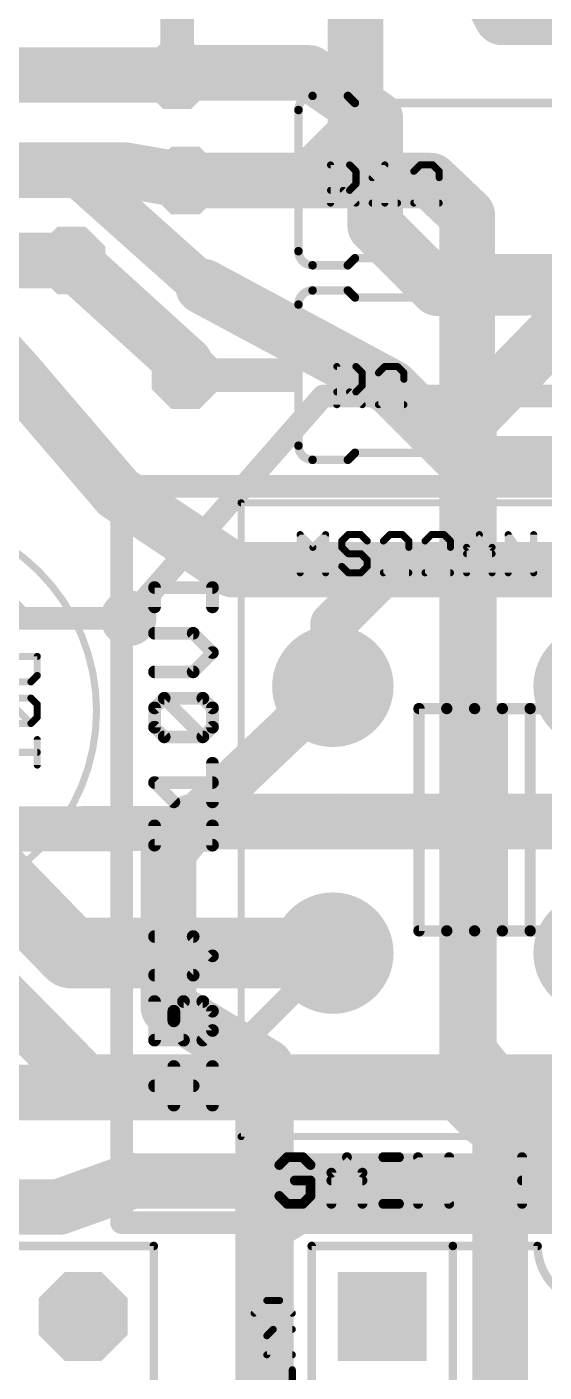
# Model space of a CAD drawing. Header units: inches. Extents: x -5 to 142, y -3 to 122.
# Drawn here: x 58.8 to 68.1, y 42.81 to 67.02 of the extents above; entities that cross this region are included whole.
import ezdxf

# ---------------------------------------------------------------- set-up
doc = ezdxf.new("R2010")
doc.units = ezdxf.units.IN
doc.header["$MEASUREMENT"] = 0
for name, color, linetype in [('1', 22, 'Continuous'), ('15', 22, 'Continuous'), ('16', 175, 'Continuous'), ('17', 82, 'Continuous'), ('18', 82, 'Continuous'), ('2', 175, 'Continuous'), ('21', 253, 'Continuous'), ('25', 253, 'Continuous'), ('27', 253, 'Continuous'), ('51', 253, 'Continuous')]:
    doc.layers.add(name, color=color, linetype=linetype)

# ---------------------------------------------------------------- blocks, each defined once
blk = doc.blocks.new('OCTAGONP')
at = {"const_width": 0.5}
blk.add_lwpolyline([(-0.25, -0.1036), (-0.25, 0.1036), (-0.1036, 0.25), (0.1036, 0.25), (0.25, 0.1036), (0.25, -0.1036), (0.1036, -0.25), (-0.1036, -0.25), (-0.25, -0.1036), (-0.25, 0.1036)], dxfattribs=at)
blk = doc.blocks.new('ROUNDP')
at = {"const_width": 0.5}
blk.add_lwpolyline([(0, -0.25, 1), (0, 0.25, 1), (0, -0.25)], format="xyb", dxfattribs=at)
blk = doc.blocks.new('SQUAREP')
blk.add_solid([(-0.5, -0.5), (0.5, -0.5), (-0.5, 0.5), (0.5, 0.5)])
blk = doc.blocks.new('RECT')
blk.add_solid([(-0.5, -0.5), (0.5, -0.5), (-0.5, 0.5), (0.5, 0.5)])
blk = doc.blocks.new('ROUNDV')
at = {"const_width": 0.5}
blk.add_lwpolyline([(0, -0.25, 1), (0, 0.25, 1), (0, -0.25)], format="xyb", dxfattribs=at)

msp = doc.modelspace()

# ---------------------------------------------------------------- linework, layer by layer
at = {"layer": '1'}
for points, const_width in [([(64.71, 70.5), (64.71, 65.085)], 1), ([(58, 66.15), (61.5, 66.15)], 1), ([(64.71, 65.085), (63.875, 64.25)], 1), ([(60.5625, 64.4375), (56.1875, 64.4375)], 1), ([(61.65, 64.25), (60.5625, 64.4375)], 1), ([(66.75, 59.9375), (71.125, 64.4375)], 1), ([(63.875, 64.25), (61.65, 64.25)], 1), ([(57.25, 62.8125), (59.6, 62.8125)], 1), ([(61.65, 60.95), (59.6, 62.8125)], 1), ([(61.65, 60.75), (61.65, 60.95)], 1), ([(66.75, 48.5625), (66.75, 59.9375)], 1), ([(64.301, 55.1503), (61.6195, 52.5938)], 0.8128), ([(61.6195, 52.5938), (52.6562, 52.5625)], 0.8128), ([(62.75, 48.7987), (64.301, 50.3497)], 0.4064), ([(62.75, 36.4375), (62.75, 48.7987)], 0.4064), ([(67.3125, 47.875), (66.75, 48.5625)], 1), ([(67.3125, 41.875), (67.3125, 47.875)], 1)]:
    msp.add_lwpolyline(points, dxfattribs=dict(at, const_width=const_width))
for points, const_width in [([(61.5, 65.9, 1), (61.5, 66.4)], 0.5), ([(64.8868, 64.9082, 1), (64.5332, 65.2618)], 0.5), ([(64.46, 65.085, 1), (64.96, 65.085)], 0.5), ([(60.605, 64.6839, 1), (60.52, 64.1911)], 0.5), ([(60.5625, 64.1875, 1), (60.5625, 64.6875)], 0.5), ([(61.65, 64.5, 1), (61.65, 64)], 0.5), ([(61.6075, 64.0036, 1), (61.6925, 64.4964)], 0.5), ([(63.6982, 64.4268, 1), (64.0518, 64.0732)], 0.5), ([(63.875, 64, 1), (63.875, 64.5)], 0.5), ([(59.7681, 62.9975, 1), (59.4319, 62.6275)], 0.5), ([(59.6, 62.5625, 1), (59.6, 63.0625)], 0.5), ([(61.9, 60.95, 1), (61.4, 60.95)], 0.5), ([(61.4819, 60.765, 1), (61.8181, 61.135)], 0.5), ([(61.4, 60.75, 1), (61.9, 60.75)], 0.5), ([(67, 59.9375, 1), (66.5, 59.9375)], 0.5), ([(66.5708, 60.1118, 1), (66.9292, 59.7632)], 0.5), ([(64.4412, 55.0032, 1), (64.1608, 55.2974)], 0.4064), ([(61.4792, 52.7408, 1), (61.7597, 52.4467)], 0.4064), ([(61.6202, 52.3906, 1), (61.6187, 52.7969)], 0.4064), ([(64.3728, 50.2779, 1), (64.2292, 50.4215)], 0.2032), ([(62.8516, 48.7987, 1), (62.6484, 48.7987)], 0.2032), ([(62.6782, 48.8705, 1), (62.8218, 48.7269)], 0.2032), ([(66.9435, 48.7208, 1), (66.5565, 48.4042)], 0.5), ([(66.5, 48.5625, 1), (67, 48.5625)], 0.5), ([(67.5625, 47.875, 1), (67.0625, 47.875)], 0.5), ([(67.119, 47.7167, 1), (67.506, 48.0333)], 0.5)]:
    msp.add_lwpolyline(points, format="xyb", dxfattribs=dict(at, const_width=const_width))
at = {"layer": '15'}
for points, const_width in [([(61.5375, 66.1875), (61.5, 66.15)], 1), ([(63.875, 66.1875), (61.5375, 66.1875)], 1), ([(65.0625, 65.375), (63.875, 66.1875)], 1), ([(65.0625, 63.4375), (65.0625, 65.375)], 1), ([(57.5, 64.4375), (59.625, 64.4375)], 1), ([(59.625, 64.4375), (61.9688, 62.3438)], 0.8128), ([(66.1875, 62.3125), (65.0625, 63.4375)], 1), ([(56.625, 62.9375), (58.5625, 60.8125)], 1), ([(61.9688, 62.3438), (65.3438, 60.5312)], 1), ([(76.0625, 62.375), (66.1875, 62.3125)], 1), ([(58.5625, 60.8125), (60.4375, 58.625)], 1), ([(65.3438, 60.5312), (66.7188, 59.1562)], 1), ([(66.7188, 59.1562), (87.4375, 59.1562)], 1), ([(60.4375, 58.625), (62.5, 57.25)], 1), ([(62.5, 57.25), (85.75, 57.25)], 1), ([(58.6875, 56.375), (57.8125, 57.25)], 0.4064), ([(60.625, 56.375), (58.6875, 56.375)], 0.4064), ([(64.4375, 52.7188), (73.75, 52.7188)], 1), ([(57.8438, 50.0625), (59.8438, 48.0312)], 1), ([(59.8438, 48.0312), (72.2812, 48.0312)], 1), ([(60.6875, 46.25), (75.0938, 46.25)], 1)]:
    msp.add_lwpolyline(points, dxfattribs=dict(at, const_width=const_width))
for points, const_width in [([(61.3232, 66.3268, 1), (61.6768, 65.9732)], 0.5), ([(61.5375, 66.4375, 1), (61.5375, 65.9375)], 0.5), ([(61.7143, 66.0107, 1), (61.3607, 66.3643)], 0.5), ([(64.0162, 66.3938, 1), (63.7338, 65.9812)], 0.5), ([(63.875, 65.9375, 1), (63.875, 66.4375)], 0.5), ([(65.3125, 65.375, 1), (64.8125, 65.375)], 0.5), ([(64.9213, 65.1687, 1), (65.2037, 65.5813)], 0.5), ([(59.625, 64.1875, 1), (59.625, 64.6875)], 0.5), ([(59.7604, 64.589, 1), (59.4896, 64.286)], 0.4064), ([(65.2393, 63.6143, 1), (64.8857, 63.2607)], 0.5), ([(64.8125, 63.4375, 1), (65.3125, 63.4375)], 0.5), ([(62.087, 62.564, 1), (61.8505, 62.1235)], 0.5), ([(61.8334, 62.1922, 1), (62.1041, 62.4953)], 0.4064), ([(66.1859, 62.5625, 1), (66.1891, 62.0625)], 0.5), ([(66.0107, 62.1357, 1), (66.3643, 62.4893)], 0.5), ([(58.7523, 60.9752, 1), (58.3727, 60.6498)], 0.5), ([(58.3778, 60.6441, 1), (58.7472, 60.9809)], 0.5), ([(65.5205, 60.708, 1), (65.167, 60.3545)], 0.5), ([(65.2255, 60.311, 1), (65.462, 60.7515)], 0.5), ([(66.7188, 59.4062, 1), (66.7188, 58.9062)], 0.5), ([(66.542, 58.9795, 1), (66.8955, 59.333)], 0.5), ([(60.5762, 58.833, 1), (60.2988, 58.417)], 0.5), ([(60.2477, 58.4623, 1), (60.6273, 58.7877)], 0.5), ([(62.5, 57.5, 1), (62.5, 57)], 0.5), ([(62.3613, 57.042, 1), (62.6387, 57.458)], 0.5), ([(58.6157, 56.3032, 1), (58.7593, 56.4468)], 0.2032), ([(60.625, 56.2734, 1), (60.625, 56.4766)], 0.2032), ([(64.4375, 52.9688, 1), (64.4375, 52.4688)], 0.5), ([(59.8438, 48.2812, 1), (59.8438, 47.7812)], 0.5), ([(59.6656, 47.8558, 1), (60.0219, 48.2067)], 0.5), ([(60.6875, 46.5, 1), (60.6875, 46)], 0.5)]:
    msp.add_lwpolyline(points, format="xyb", dxfattribs=dict(at, const_width=const_width))
at = {"layer": '16'}
for points, const_width in [([(64.125, 60.375), (60.625, 56.375)], 0.4064), ([(68.9375, 60.375), (64.125, 60.375)], 0.4064), ([(65.3125, 57.2812), (64.301, 56.2698)], 0.8128), ([(75.0312, 57.2812), (65.3125, 57.2812)], 0.8128), ([(64.301, 56.2698), (64.301, 55.1503)], 0.8128), ([(57.6875, 52.3125), (59.5938, 50.3497)], 1.27), ([(59.5938, 50.3497), (64.301, 50.3497)], 1.27), ([(56.875, 47.8438), (70.9062, 47.8438)], 1), ([(63.8438, 45.9062), (63.0625, 45.4375)], 1), ([(92.5312, 45.9062), (63.8438, 45.9062)], 1), ([(63.0625, 45.4375), (63.0625, 39.375)], 1)]:
    msp.add_lwpolyline(points, dxfattribs=dict(at, const_width=const_width))
for points, const_width in [([(64.125, 60.4766, 1), (64.125, 60.2734)], 0.2032), ([(64.2015, 60.3081, 1), (64.0485, 60.4419)], 0.2032), ([(65.3125, 57.4844, 1), (65.3125, 57.0781)], 0.4064), ([(65.4562, 57.1376, 1), (65.1688, 57.4249)], 0.4064), ([(64.5042, 56.2698, 1), (64.0978, 56.2698)], 0.4064), ([(60.5485, 56.4419, 1), (60.7015, 56.3081)], 0.2032), ([(64.1573, 56.4134, 1), (64.4447, 56.1261)], 0.4064), ([(64.0978, 55.1503, 1), (64.5042, 55.1503)], 0.4064), ([(59.5938, 50.6672, 1), (59.5938, 50.0322)], 0.635), ([(59.366, 50.1285, 1), (59.8215, 50.5709)], 0.635), ([(64.301, 50.0322, 1), (64.301, 50.6672)], 0.635), ([(63.8438, 46.1562, 1), (63.8438, 45.6562)], 0.5), ([(63.9724, 45.6919, 1), (63.7151, 46.1206)], 0.5), ([(63.3125, 45.4375, 1), (62.8125, 45.4375)], 0.5), ([(62.9339, 45.6519, 1), (63.1911, 45.2231)], 0.5)]:
    msp.add_lwpolyline(points, format="xyb", dxfattribs=dict(at, const_width=const_width))
at = {"layer": '2', "const_width": 1}
for points in [[(67.3438, 67.1875), (66.8438, 68.125)], [(69.125, 67.1875), (67.3438, 67.1875)], [(66.0625, 64.25), (61.65, 64.25)], [(66.7188, 63.625), (66.0625, 64.25)], [(66.7188, 47.6875), (66.7188, 63.625)], [(61.3438, 52.1875), (61.7812, 52.7188)], [(61.7812, 52.7188), (64.4375, 52.7188)], [(61.3438, 49.375), (61.3438, 52.1875)], [(63.0938, 48.3125), (61.3438, 49.375)], [(63.0938, 39.5625), (63.0938, 48.3125)], [(67.0625, 47.3438), (66.7188, 47.6875)], [(67.9062, 47.3438), (67.0625, 47.3438)], [(69, 46.0625), (67.9062, 47.3438)], [(59.375, 45.7812), (60.6875, 46.25)], [(54.9688, 45.7812), (59.375, 45.7812)]]:
    msp.add_lwpolyline(points, dxfattribs=at)
at = {"layer": '2', "const_width": 0.5}
for points in [[(67.3438, 67.4375, 1), (67.3438, 66.9375)], [(67.1232, 67.0699, 1), (67.5643, 67.3051)], [(61.65, 64.5, 1), (61.65, 64)], [(66.2349, 64.431, 1), (65.8901, 64.069)], [(66.0625, 64, 1), (66.0625, 64.5)], [(66.9688, 63.625, 1), (66.4688, 63.625)], [(66.5463, 63.444, 1), (66.8912, 63.806)], [(61.7812, 52.9688, 1), (61.7812, 52.4688)], [(61.9742, 52.5598, 1), (61.5883, 52.8777)], [(64.4375, 52.4688, 1), (64.4375, 52.9688)], [(61.5938, 52.1875, 1), (61.0938, 52.1875)], [(61.1508, 52.3464, 1), (61.5367, 52.0286)], [(61.4735, 49.5887, 1), (61.214, 49.1613)], [(61.0938, 49.375, 1), (61.5938, 49.375)], [(63.3438, 48.3125, 1), (62.8438, 48.3125)], [(62.964, 48.0988, 1), (63.2235, 48.5262)], [(66.8955, 47.8643, 1), (66.542, 47.5107)], [(66.4688, 47.6875, 1), (66.9688, 47.6875)], [(67.0625, 47.5938, 1), (67.0625, 47.0938)], [(66.8857, 47.167, 1), (67.2393, 47.5205)], [(68.0964, 47.5061, 1), (67.7161, 47.1814)], [(67.9062, 47.0938, 1), (67.9062, 47.5938)], [(60.7716, 46.0146, 1), (60.6034, 46.4854)], [(59.2909, 46.0167, 1), (59.4591, 45.5458)], [(59.375, 45.5312, 1), (59.375, 46.0312)]]:
    msp.add_lwpolyline(points, format="xyb", dxfattribs=at)
at = {"layer": '21'}
for points, const_width in [([(63.936, 65.774, 0.4142), (63.682, 65.52)], 0.1524), ([(63.936, 65.8121, 1), (63.936, 65.7359)], 0.0762), ([(63.936, 65.7359, 1), (63.936, 65.8121)], 0.0762), ([(64.5979, 65.8009, 1), (64.5441, 65.7471)], 0.0762), ([(64.571, 65.7359, 1), (64.571, 65.8121)], 0.0762), ([(63.7201, 65.52, 1), (63.6439, 65.52)], 0.0762), ([(64.698, 65.6851, 1), (64.698, 65.6089)], 0.0762), ([(64.6711, 65.6201, 1), (64.7249, 65.6739)], 0.0762), ([(63.6439, 65.52, 1), (63.7201, 65.52)], 0.0762), ([(63.682, 62.98, 0.4142), (63.936, 62.726)], 0.1524), ([(63.7201, 62.98, 1), (63.6439, 62.98)], 0.0762), ([(63.6439, 62.98, 1), (63.7201, 62.98)], 0.0762), ([(63.936, 62.7641, 1), (63.936, 62.6879)], 0.0762), ([(63.936, 62.6879, 1), (63.936, 62.7641)], 0.0762), ([(64.5441, 62.7529, 1), (64.5979, 62.6991)], 0.0762), ([(64.571, 62.6879, 1), (64.571, 62.7641)], 0.0762), ([(64.698, 62.8911, 1), (64.698, 62.8149)], 0.0762), ([(64.7249, 62.8261, 1), (64.6711, 62.8799)], 0.0762), ([(63.936, 62.274, 0.4142), (63.682, 62.02)], 0.1524), ([(63.936, 62.3121, 1), (63.936, 62.2359)], 0.0762), ([(63.936, 62.2359, 1), (63.936, 62.3121)], 0.0762), ([(64.5979, 62.3009, 1), (64.5441, 62.2471)], 0.0762), ([(64.571, 62.2359, 1), (64.571, 62.3121)], 0.0762), ([(64.698, 62.1851, 1), (64.698, 62.1089)], 0.0762), ([(64.6711, 62.1201, 1), (64.7249, 62.1739)], 0.0762), ([(63.7201, 62.02, 1), (63.6439, 62.02)], 0.0762), ([(63.6439, 62.02, 1), (63.7201, 62.02)], 0.0762), ([(63.682, 59.48, 0.4142), (63.936, 59.226)], 0.1524), ([(63.7201, 59.48, 1), (63.6439, 59.48)], 0.0762), ([(63.6439, 59.48, 1), (63.7201, 59.48)], 0.0762), ([(63.936, 59.2641, 1), (63.936, 59.1879)], 0.0762), ([(63.936, 59.1879, 1), (63.936, 59.2641)], 0.0762), ([(64.571, 59.1879, 1), (64.571, 59.2641)], 0.0762), ([(64.698, 59.3911, 1), (64.698, 59.3149)], 0.0762), ([(64.7249, 59.3261, 1), (64.6711, 59.3799)], 0.0762), ([(64.5441, 59.2529, 1), (64.5979, 59.1991)], 0.0762), ([(62.65, 58.484, 1), (62.65, 58.4206)], 0.0635), ([(62.6818, 58.4523, 1), (62.6183, 58.4523)], 0.0635), ([(56.5, 51.16, 1), (56.5, 58.26, 1), (56.5, 51.16)], 0.127), ([(66.85, 54.8008, 1), (66.85, 54.6992)], 0.1016), ([(66.9008, 54.75, 1), (66.7992, 54.75)], 0.1016), ([(67.35, 54.8008, 1), (67.35, 54.6992)], 0.1016), ([(67.4008, 54.75, 1), (67.2992, 54.75)], 0.1016), ([(67.35, 54.6992, 1), (67.35, 54.8008)], 0.1016), ([(67.9008, 54.75, 1), (67.7992, 54.75)], 0.1016), ([(67.85, 54.6992, 1), (67.85, 54.8008)], 0.1016), ([(66.85, 50.8008, 1), (66.85, 50.6992)], 0.1016), ([(67.35, 50.8008, 1), (67.35, 50.6992)], 0.1016), ([(67.35, 50.6992, 1), (67.35, 50.8008)], 0.1016), ([(67.85, 50.6992, 1), (67.85, 50.8008)], 0.1016), ([(66.7992, 50.75, 1), (66.9008, 50.75)], 0.1016), ([(67.2992, 50.75, 1), (67.4008, 50.75)], 0.1016), ([(67.7992, 50.75, 1), (67.9008, 50.75)], 0.1016), ([(62.65, 47.0795, 1), (62.65, 47.016)], 0.0635), ([(62.6183, 47.0477, 1), (62.6818, 47.0477)], 0.0635), ([(61.1181, 45.08, 1), (61.0419, 45.08)], 0.0762), ([(61.08, 45.0419, 1), (61.08, 45.1181)], 0.0762), ([(63.9581, 45.08, 1), (63.8819, 45.08)], 0.0762), ([(63.92, 45.1181, 1), (63.92, 45.0419)], 0.0762), ([(66.4981, 45.08, 1), (66.4219, 45.08)], 0.0762), ([(66.46, 45.1181, 1), (66.46, 45.0419)], 0.0762), ([(66.46, 45.0419, 1), (66.46, 45.1181)], 0.0762), ([(67.984, 45.08, 1), (70.016, 45.08)], 0.1524), ([(68.0221, 45.08, 1), (67.9459, 45.08)], 0.0762), ([(67.984, 45.0419, 1), (67.984, 45.1181)], 0.0762)]:
    msp.add_lwpolyline(points, format="xyb", dxfattribs=dict(at, const_width=const_width))
for points, const_width in [([(63.936, 65.774), (64.571, 65.774)], 0.1524), ([(64.698, 65.647), (64.571, 65.774)], 0.1524), ([(63.682, 62.98), (63.682, 65.52)], 0.1524), ([(71.302, 65.647), (64.698, 65.647)], 0.1524), ([(63.936, 62.726), (64.571, 62.726)], 0.1524), ([(64.698, 62.853), (64.571, 62.726)], 0.1524), ([(71.302, 62.853), (64.698, 62.853)], 0.1524), ([(63.936, 62.274), (64.571, 62.274)], 0.1524), ([(64.698, 62.147), (64.571, 62.274)], 0.1524), ([(64.698, 62.147), (71.302, 62.147)], 0.1524), ([(63.682, 62.02), (63.682, 59.48)], 0.1524), ([(63.936, 59.226), (64.571, 59.226)], 0.1524), ([(64.698, 59.353), (64.571, 59.226)], 0.1524), ([(64.698, 59.353), (71.302, 59.353)], 0.1524), ([(75.35, 58.4523), (62.65, 58.4523)], 0.127), ([(62.65, 58.4523), (62.65, 47.0477)], 0.127), ([(66.85, 54.75), (67.35, 54.75)], 0.2032), ([(66.85, 50.75), (66.85, 54.75)], 0.2032), ([(67.35, 54.75), (67.85, 54.75)], 0.2032), ([(67.35, 50.75), (67.35, 54.75)], 0.2032), ([(67.85, 50.75), (67.85, 54.75)], 0.2032), ([(67.35, 50.75), (66.85, 50.75)], 0.2032), ([(67.85, 50.75), (67.35, 50.75)], 0.2032), ([(75.35, 47.0477), (62.65, 47.0477)], 0.127), ([(61.08, 45.08), (58.54, 45.08)], 0.1524), ([(61.08, 34.92), (61.08, 45.08)], 0.1524), ([(63.92, 45.08), (63.92, 34.92)], 0.1524), ([(63.92, 45.08), (66.46, 45.08)], 0.1524), ([(66.46, 45.08), (66.46, 34.92)], 0.1524), ([(66.46, 45.08), (67.984, 45.08)], 0.1524)]:
    msp.add_lwpolyline(points, dxfattribs=dict(at, const_width=const_width))
at = {"layer": '25', "const_width": 0.0635}
for points in [[(64.291, 64.5321, 1), (64.2275, 64.5321)], [(64.2593, 64.5638, 1), (64.2593, 64.5003)], [(64.6249, 64.5545, 1), (64.58, 64.5096)], [(64.6024, 64.5003, 1), (64.6024, 64.5638)], [(64.7486, 64.4177, 1), (64.6851, 64.4177)], [(64.6944, 64.3952, 1), (64.7393, 64.4401)], [(65.2682, 64.5321, 1), (65.2047, 64.5321)], [(65.2589, 64.5096, 1), (65.214, 64.5545)], [(65.7336, 64.4401, 1), (65.7785, 64.3952)], [(65.8705, 64.5638, 1), (65.8705, 64.5003)], [(65.8929, 64.5096, 1), (65.848, 64.5545)], [(66.1217, 64.5545, 1), (66.0768, 64.5096)], [(66.0993, 64.5003, 1), (66.0993, 64.5638)], [(66.2454, 64.4177, 1), (66.1819, 64.4177)], [(66.1912, 64.3952, 1), (66.2361, 64.4401)], [(64.6851, 64.1889, 1), (64.7486, 64.1889)], [(64.7393, 64.1664, 1), (64.6944, 64.2113)], [(64.9852, 64.3257, 1), (65.0301, 64.2808)], [(66.1819, 64.3033, 1), (66.2454, 64.3033)], [(66.2361, 64.2808, 1), (66.1912, 64.3257)], [(64.2593, 64.1062, 1), (64.2593, 64.0427)], [(64.5105, 64.0969, 1), (64.4656, 64.052)], [(64.58, 64.0969, 1), (64.6249, 64.052)], [(64.6024, 64.0427, 1), (64.6024, 64.1062)], [(65.0077, 63.8774, 1), (65.0077, 63.814)], [(65.4653, 63.814, 1), (65.4653, 63.8774)], [(65.7561, 63.8774, 1), (65.7561, 63.814)], [(66.2137, 63.814, 1), (66.2137, 63.8774)], [(64.2275, 63.8457, 1), (64.291, 63.8457)], [(64.6944, 63.8232, 1), (64.7393, 63.8682)], [(65.2047, 63.8457, 1), (65.2682, 63.8457)], [(65.7336, 63.8682, 1), (65.7785, 63.8232)], [(64.4043, 60.9049, 1), (64.3407, 60.9049)], [(64.3725, 60.9366, 1), (64.3725, 60.8731)], [(64.7381, 60.9273, 1), (64.6932, 60.8824)], [(64.7157, 60.8731, 1), (64.7157, 60.9366)], [(64.8618, 60.7905, 1), (64.7983, 60.7905)], [(64.8076, 60.768, 1), (64.8525, 60.8129)], [(65.0985, 60.8129, 1), (65.1434, 60.768)], [(65.2353, 60.9366, 1), (65.2353, 60.8731)], [(65.2578, 60.8824, 1), (65.2129, 60.9273)], [(65.4866, 60.9273, 1), (65.4417, 60.8824)], [(65.4641, 60.8731, 1), (65.4641, 60.9366)], [(65.6103, 60.7905, 1), (65.5468, 60.7905)], [(65.5561, 60.768, 1), (65.601, 60.8129)], [(64.7983, 60.5617, 1), (64.8618, 60.5617)], [(64.8525, 60.5392, 1), (64.8076, 60.5841)], [(65.5468, 60.6761, 1), (65.6103, 60.6761)], [(65.601, 60.6536, 1), (65.5561, 60.6985)], [(64.3725, 60.479, 1), (64.3725, 60.4155)], [(64.6237, 60.4697, 1), (64.5788, 60.4248)], [(64.6932, 60.4697, 1), (64.7381, 60.4248)], [(64.7157, 60.4155, 1), (64.7157, 60.479)], [(64.8076, 60.196, 1), (64.8525, 60.241)], [(65.1209, 60.2503, 1), (65.1209, 60.1868)], [(65.0985, 60.241, 1), (65.1434, 60.196)], [(65.5785, 60.1868, 1), (65.5785, 60.2503)], [(64.3407, 60.2185, 1), (64.4043, 60.2185)]]:
    msp.add_lwpolyline(points, format="xyb", dxfattribs=at)
at = {"layer": '25', "const_width": 0.127}
for points in [[(64.2593, 63.8457), (64.2593, 64.5321)], [(64.2593, 64.5321), (64.6024, 64.5321)], [(64.6024, 64.5321), (64.7168, 64.4177)], [(64.7168, 64.4177), (64.7168, 64.1889)], [(65.0077, 64.3033), (65.2365, 64.5321)], [(65.2365, 64.5321), (65.2365, 63.8457)], [(65.8705, 64.5321), (65.7561, 64.4177)], [(66.0993, 64.5321), (65.8705, 64.5321)], [(66.2137, 64.4177), (66.0993, 64.5321)], [(66.2137, 64.3033), (66.2137, 64.4177)], [(64.7168, 64.1889), (64.6024, 64.0745)], [(65.7561, 63.8457), (66.2137, 64.3033)], [(64.6024, 64.0745), (64.2593, 64.0745)], [(64.488, 64.0745), (64.7168, 63.8457)], [(65.0077, 63.8457), (65.4653, 63.8457)], [(66.2137, 63.8457), (65.7561, 63.8457)], [(64.3725, 60.2185), (64.3725, 60.9049)], [(64.3725, 60.9049), (64.7157, 60.9049)], [(64.7157, 60.9049), (64.8301, 60.7905)], [(64.8301, 60.7905), (64.8301, 60.5617)], [(65.2353, 60.9049), (65.1209, 60.7905)], [(65.4641, 60.9049), (65.2353, 60.9049)], [(65.5785, 60.7905), (65.4641, 60.9049)], [(65.5785, 60.6761), (65.5785, 60.7905)], [(64.8301, 60.5617), (64.7157, 60.4473)], [(65.1209, 60.2185), (65.5785, 60.6761)], [(64.7157, 60.4473), (64.3725, 60.4473)], [(64.6013, 60.4473), (64.8301, 60.2185)], [(65.5785, 60.2185), (65.1209, 60.2185)]]:
    msp.add_lwpolyline(points, dxfattribs=at)
at = {"layer": '27', "const_width": 0.127}
for points in [[(63.7135, 57.1935), (63.7135, 57.8799)], [(63.7135, 57.8799), (63.9423, 57.6511)], [(63.9423, 57.6511), (64.1711, 57.8799)], [(64.1711, 57.8799), (64.1711, 57.1935)], [(64.5763, 57.8799), (64.4619, 57.7655)], [(64.8051, 57.8799), (64.5763, 57.8799)], [(64.9195, 57.7655), (64.8051, 57.8799)], [(65.3247, 57.8799), (65.2103, 57.7655)], [(65.5535, 57.8799), (65.3247, 57.8799)], [(65.6679, 57.7655), (65.5535, 57.8799)], [(66.0731, 57.8799), (65.9587, 57.7655)], [(66.3019, 57.8799), (66.0731, 57.8799)], [(66.4163, 57.7655), (66.3019, 57.8799)], [(66.7072, 57.6511), (66.936, 57.8799)], [(66.936, 57.8799), (67.1648, 57.6511)], [(67.4556, 57.1935), (67.4556, 57.8799)], [(67.4556, 57.8799), (67.9132, 57.1935)], [(67.9132, 57.1935), (67.9132, 57.8799)], [(64.4619, 57.7655), (64.4619, 57.6511)], [(64.4619, 57.6511), (64.5763, 57.5367)], [(65.2103, 57.1935), (65.6679, 57.6511)], [(65.6679, 57.6511), (65.6679, 57.7655)], [(65.9587, 57.1935), (66.4163, 57.6511)], [(66.4163, 57.6511), (66.4163, 57.7655)], [(66.7072, 57.1935), (66.7072, 57.6511)], [(67.1648, 57.6511), (67.1648, 57.1935)], [(64.5763, 57.1935), (64.4619, 57.3079)], [(64.5763, 57.5367), (64.8051, 57.5367)], [(64.8051, 57.5367), (64.9195, 57.4223)], [(64.9195, 57.3079), (64.8051, 57.1935)], [(64.9195, 57.4223), (64.9195, 57.3079)], [(66.7072, 57.5367), (67.1648, 57.5367)], [(64.8051, 57.1935), (64.5763, 57.1935)], [(65.6679, 57.1935), (65.2103, 57.1935)], [(66.4163, 57.1935), (65.9587, 57.1935)], [(58.9845, 55.6879), (58.5269, 55.6879)], [(58.9845, 55.3447), (58.9845, 55.6879)], [(58.5269, 55.2303), (58.8701, 55.2303)], [(58.8701, 55.2303), (58.9845, 55.3447)], [(58.4125, 54.9395), (58.8701, 54.9395)], [(58.8701, 54.4819), (58.4125, 54.9395)], [(58.8701, 54.9395), (58.9845, 54.8251)], [(58.9845, 54.8251), (58.9845, 54.5963)], [(58.8701, 54.4819), (58.4125, 54.4819)], [(58.9845, 54.5963), (58.8701, 54.4819)], [(58.9845, 53.7335), (58.9845, 54.1911)], [(58.2981, 53.9623), (58.9845, 53.9623)], [(63.1139, 44.0993), (62.8851, 43.8705)], [(63.3427, 44.0993), (63.1139, 44.0993)], [(63.5715, 43.8705), (63.3427, 44.0993)], [(63.1139, 43.4653), (63.2283, 43.5797)], [(63.2283, 43.5797), (63.5715, 43.5797)], [(63.1139, 43.1221), (63.1139, 43.4653)], [(63.5715, 43.1221), (63.1139, 43.1221)], [(63.5715, 42.6232), (63.5715, 42.852)]]:
    msp.add_lwpolyline(points, dxfattribs=at)
at = {"layer": '27', "const_width": 0.0635}
for points in [[(63.7453, 57.8799, 1), (63.6818, 57.8799)], [(63.736, 57.9023, 1), (63.691, 57.8574)], [(64.2028, 57.8799, 1), (64.1393, 57.8799)], [(64.1935, 57.8574, 1), (64.1486, 57.9023)], [(64.5763, 57.9116, 1), (64.5763, 57.8481)], [(64.5988, 57.8574, 1), (64.5539, 57.9023)], [(64.8276, 57.9023, 1), (64.7827, 57.8574)], [(64.8051, 57.8481, 1), (64.8051, 57.9116)], [(65.3247, 57.9116, 1), (65.3247, 57.8481)], [(65.3472, 57.8574, 1), (65.3023, 57.9023)], [(65.576, 57.9023, 1), (65.5311, 57.8574)], [(65.5535, 57.8481, 1), (65.5535, 57.9116)], [(66.0731, 57.9116, 1), (66.0731, 57.8481)], [(66.0956, 57.8574, 1), (66.0507, 57.9023)], [(66.3244, 57.9023, 1), (66.2795, 57.8574)], [(66.3019, 57.8481, 1), (66.3019, 57.9116)], [(66.9584, 57.9023, 1), (66.9135, 57.8574)], [(66.9584, 57.8574, 1), (66.9135, 57.9023)], [(67.4873, 57.8799, 1), (67.4238, 57.8799)], [(67.482, 57.8975, 1), (67.4292, 57.8623)], [(67.9449, 57.8799, 1), (67.8814, 57.8799)], [(63.9198, 57.6735, 1), (63.9647, 57.6286)], [(63.9198, 57.6286, 1), (63.9647, 57.6735)], [(64.4937, 57.7655, 1), (64.4302, 57.7655)], [(64.4395, 57.7879, 1), (64.4844, 57.743)], [(64.4844, 57.6735, 1), (64.4395, 57.6286)], [(64.4302, 57.6511, 1), (64.4937, 57.6511)], [(64.8971, 57.743, 1), (64.942, 57.7879)], [(65.1879, 57.7879, 1), (65.2328, 57.743)], [(65.6997, 57.7655, 1), (65.6362, 57.7655)], [(65.6362, 57.6511, 1), (65.6997, 57.6511)], [(65.6455, 57.743, 1), (65.6904, 57.7879)], [(65.6904, 57.6286, 1), (65.6455, 57.6735)], [(65.9363, 57.7879, 1), (65.9812, 57.743)], [(66.4481, 57.7655, 1), (66.3846, 57.7655)], [(66.3846, 57.6511, 1), (66.4481, 57.6511)], [(66.3939, 57.743, 1), (66.4388, 57.7879)], [(66.4388, 57.6286, 1), (66.3939, 57.6735)], [(66.7389, 57.6511, 1), (66.6754, 57.6511)], [(66.6847, 57.6735, 1), (66.7296, 57.6286)], [(67.1965, 57.6511, 1), (67.133, 57.6511)], [(67.1423, 57.6286, 1), (67.1872, 57.6735)], [(64.4844, 57.3303, 1), (64.4395, 57.2854)], [(64.5763, 57.5684, 1), (64.5763, 57.5049)], [(64.5539, 57.5142, 1), (64.5988, 57.5591)], [(64.8276, 57.5591, 1), (64.7827, 57.5142)], [(64.8051, 57.5049, 1), (64.8051, 57.5684)], [(64.9513, 57.4223, 1), (64.8878, 57.4223)], [(64.8971, 57.3998, 1), (64.942, 57.4447)], [(64.942, 57.2854, 1), (64.8971, 57.3303)], [(66.7072, 57.5684, 1), (66.7072, 57.5049)], [(67.1648, 57.5049, 1), (67.1648, 57.5684)], [(63.6818, 57.1935, 1), (63.7453, 57.1935)], [(64.1393, 57.1935, 1), (64.2028, 57.1935)], [(64.5763, 57.2252, 1), (64.5763, 57.1618)], [(64.5539, 57.171, 1), (64.5988, 57.216)], [(64.7827, 57.216, 1), (64.8276, 57.171)], [(64.8051, 57.1618, 1), (64.8051, 57.2252)], [(64.8878, 57.3079, 1), (64.9513, 57.3079)], [(65.2103, 57.2252, 1), (65.2103, 57.1618)], [(65.1879, 57.216, 1), (65.2328, 57.171)], [(65.6679, 57.1618, 1), (65.6679, 57.2252)], [(65.9587, 57.2252, 1), (65.9587, 57.1618)], [(65.9363, 57.216, 1), (65.9812, 57.171)], [(66.4163, 57.1618, 1), (66.4163, 57.2252)], [(66.6754, 57.1935, 1), (66.7389, 57.1935)], [(67.133, 57.1935, 1), (67.1965, 57.1935)], [(67.4238, 57.1935, 1), (67.4873, 57.1935)], [(67.8814, 57.1935, 1), (67.9449, 57.1935)], [(67.8868, 57.1759, 1), (67.9396, 57.2111)], [(59.0163, 55.6879, 1), (58.9528, 55.6879)], [(58.9845, 55.6562, 1), (58.9845, 55.7197)], [(58.8477, 55.2528, 1), (58.8926, 55.2079)], [(58.8701, 55.1986, 1), (58.8701, 55.2621)], [(58.9528, 55.3447, 1), (59.0163, 55.3447)], [(59.007, 55.3223, 1), (58.962, 55.3672)], [(58.8926, 54.962, 1), (58.8477, 54.9171)], [(58.8701, 54.9078, 1), (58.8701, 54.9713)], [(59.0163, 54.8251, 1), (58.9528, 54.8251)], [(58.962, 54.8027, 1), (59.007, 54.8476)], [(58.8477, 54.5044, 1), (58.8926, 54.4595)], [(58.8477, 54.4595, 1), (58.8926, 54.5044)], [(58.8701, 54.4502, 1), (58.8701, 54.5137)], [(58.9528, 54.5963, 1), (59.0163, 54.5963)], [(59.007, 54.5739, 1), (58.962, 54.6188)], [(59.0163, 54.1911, 1), (58.9528, 54.1911)], [(58.9845, 53.9305, 1), (58.9845, 53.994)], [(58.9528, 53.7335, 1), (59.0163, 53.7335)], [(63.1139, 44.1311, 1), (63.1139, 44.0676)], [(63.1364, 44.0769, 1), (63.0915, 44.1218)], [(63.3652, 44.1218, 1), (63.3203, 44.0769)], [(63.3427, 44.0676, 1), (63.3427, 44.1311)], [(62.8627, 43.893, 1), (62.9076, 43.8481)], [(63.549, 43.8481, 1), (63.594, 43.893)], [(63.2283, 43.6115, 1), (63.2283, 43.548)], [(63.2508, 43.5573, 1), (63.2059, 43.6022)], [(63.5715, 43.548, 1), (63.5715, 43.6115)], [(63.1457, 43.4653, 1), (63.0822, 43.4653)], [(63.0915, 43.4878, 1), (63.1364, 43.4429)], [(63.1139, 43.1539, 1), (63.1139, 43.0904)], [(63.0822, 43.1221, 1), (63.1457, 43.1221)], [(63.5715, 43.0904, 1), (63.5715, 43.1539)], [(63.6033, 42.852, 1), (63.5397, 42.852)]]:
    msp.add_lwpolyline(points, format="xyb", dxfattribs=at)
at = {"layer": '51'}
for points, const_width in [([(61.5, 66.15), (61.5, 67.42)], 0.6096), ([(61.65, 64.25), (62.92, 64.25)], 0.6096), ([(59.6, 62.8125), (58.33, 62.8125)], 0.6096), ([(61.65, 60.75), (62.92, 60.75)], 0.6096), ([(60.5, 58.75), (60.5, 45.5)], 0.4064), ([(77.5, 58.75), (60.75, 58.75)], 0.4064), ([(62.1357, 56.9271), (61.0934, 56.9271)], 0.2286), ([(61.0934, 56.9271), (61.0934, 56.5797)], 0.2286), ([(62.1357, 56.5797), (62.1357, 56.9271)], 0.2286), ([(61.7883, 56.1051), (61.0934, 56.1051)], 0.2286), ([(62.1357, 55.7577), (61.7883, 56.1051)], 0.2286), ([(61.7883, 55.4103), (62.1357, 55.7577)], 0.2286), ([(61.0934, 55.4103), (61.7883, 55.4103)], 0.2286), ([(61.0934, 54.762), (61.2671, 54.9357)], 0.2286), ([(61.2671, 54.9357), (61.962, 54.9357)], 0.2286), ([(61.962, 54.2409), (61.2671, 54.9357)], 0.2286), ([(61.962, 54.9357), (62.1357, 54.762)], 0.2286), ([(61.0934, 54.4146), (61.0934, 54.762)], 0.2286), ([(62.1357, 54.762), (62.1357, 54.4146)], 0.2286), ([(65.85, 54.75), (66.35, 54.75)], 0.2032), ([(65.85, 50.75), (65.85, 54.75)], 0.2032), ([(66.35, 54.75), (66.85, 54.75)], 0.2032), ([(66.35, 50.75), (66.35, 54.75)], 0.2032), ([(67.85, 54.75), (68.35, 54.75)], 0.2032), ([(61.2671, 54.2409), (61.0934, 54.4146)], 0.2286), ([(62.1357, 54.4146), (61.962, 54.2409)], 0.2286), ([(61.962, 54.2409), (61.2671, 54.2409)], 0.2286), ([(62.1357, 53.0715), (62.1357, 53.7663)], 0.2286), ([(61.4408, 53.0715), (61.0934, 53.4189)], 0.2286), ([(61.0934, 53.4189), (62.1357, 53.4189)], 0.2286), ([(61.0934, 52.2919), (61.0934, 52.6393)], 0.2286), ([(62.1357, 52.6393), (62.1357, 52.2919)], 0.2286), ([(62.1357, 52.2919), (61.0934, 52.2919)], 0.2286), ([(66.35, 50.75), (65.85, 50.75)], 0.2032), ([(66.85, 50.75), (66.35, 50.75)], 0.2032), ([(68.35, 50.75), (67.85, 50.75)], 0.2032), ([(61.7883, 50.648), (61.0934, 50.648)], 0.2286), ([(62.1357, 50.3005), (61.7883, 50.648)], 0.2286), ([(61.7883, 49.9531), (62.1357, 50.3005)], 0.2286), ([(61.0934, 49.9531), (61.7883, 49.9531)], 0.2286), ([(61.0934, 49.4786), (61.0934, 48.7837)], 0.2286), ([(61.4408, 49.3048), (61.6146, 49.4786)], 0.2286), ([(61.4408, 49.1311), (61.4408, 49.3048)], 0.2286), ([(61.6146, 49.4786), (61.962, 49.4786)], 0.2286), ([(61.962, 49.4786), (62.1357, 49.3048)], 0.2286), ([(62.1357, 49.3048), (62.1357, 48.9574)], 0.2286), ([(61.6146, 48.7837), (61.4408, 49.1311)], 0.2286), ([(61.0934, 48.7837), (61.6146, 48.7837)], 0.2286), ([(62.1357, 48.9574), (61.962, 48.7837)], 0.2286), ([(61.4408, 47.6143), (61.4408, 48.3092)], 0.2286), ([(62.1357, 47.6143), (62.1357, 48.3092)], 0.2286), ([(61.0934, 47.9617), (61.7883, 47.9617)], 0.2286), ([(63.4787, 46.6778), (63.3389, 46.538)], 0.1778), ([(63.7584, 46.6778), (63.4787, 46.6778)], 0.1778), ([(63.8982, 46.538), (63.7584, 46.6778)], 0.1778), ([(64.2744, 46.3982), (64.5541, 46.6778)], 0.1778), ([(64.5541, 46.6778), (64.8337, 46.3982)], 0.1778), ([(65.2099, 46.6778), (65.4896, 46.6778)], 0.1778), ([(65.3498, 45.8389), (65.3498, 46.6778)], 0.1778), ([(65.8336, 45.8389), (65.8336, 46.6778)], 0.1778), ([(65.8336, 46.6778), (66.3929, 45.8389)], 0.1778), ([(66.3929, 45.8389), (66.3929, 46.6778)], 0.1778), ([(67.7047, 45.8389), (67.7047, 46.6778)], 0.1778), ([(63.3389, 46.538), (63.3389, 45.9787)], 0.1778), ([(64.2744, 45.8389), (64.2744, 46.3982)], 0.1778), ([(64.8337, 46.3982), (64.8337, 45.8389)], 0.1778), ([(63.8982, 46.2584), (63.6185, 46.2584)], 0.1778), ([(63.8982, 45.9787), (63.8982, 46.2584)], 0.1778), ([(64.2744, 46.2584), (64.8337, 46.2584)], 0.1778), ([(67.7047, 46.2584), (68.2639, 46.2584)], 0.1778), ([(63.3389, 45.9787), (63.4787, 45.8389)], 0.1778), ([(63.7584, 45.8389), (63.8982, 45.9787)], 0.1778), ([(63.4787, 45.8389), (63.7584, 45.8389)], 0.1778), ([(65.2099, 45.8389), (65.4896, 45.8389)], 0.1778), ([(60.5, 45.5), (77.5, 45.5)], 0.4064)]:
    msp.add_lwpolyline(points, dxfattribs=dict(at, const_width=const_width))
for points, const_width in [([(61.3476, 66.15, 1), (61.6524, 66.15)], 0.3048), ([(61.65, 64.4024, 1), (61.65, 64.0976)], 0.3048), ([(62.92, 64.0976, 1), (62.92, 64.4024)], 0.3048), ([(59.6, 62.6601, 1), (59.6, 62.9649)], 0.3048), ([(61.65, 60.9024, 1), (61.65, 60.5976)], 0.3048), ([(62.92, 60.5976, 1), (62.92, 60.9024)], 0.3048), ([(60.6016, 58.75, 1), (60.3984, 58.75)], 0.2032), ([(60.75, 58.8516, 1), (60.75, 58.6484)], 0.2032), ([(61.0934, 56.9843, 1), (61.0934, 56.87)], 0.1143), ([(61.1506, 56.9271, 1), (61.0363, 56.9271)], 0.1143), ([(62.1928, 56.9271, 1), (62.0785, 56.9271)], 0.1143), ([(62.1357, 56.87, 1), (62.1357, 56.9843)], 0.1143), ([(61.0363, 56.5797, 1), (61.1506, 56.5797)], 0.1143), ([(62.0785, 56.5797, 1), (62.1928, 56.5797)], 0.1143), ([(61.0934, 56.1623, 1), (61.0934, 56.048)], 0.1143), ([(61.8287, 56.1455, 1), (61.7479, 56.0647)], 0.1143), ([(61.7883, 56.048, 1), (61.7883, 56.1623)], 0.1143), ([(62.1761, 55.7173, 1), (62.0953, 55.7981)], 0.1143), ([(62.0953, 55.7173, 1), (62.1761, 55.7981)], 0.1143), ([(61.0934, 55.4674, 1), (61.0934, 55.3531)], 0.1143), ([(61.7479, 55.4507, 1), (61.8287, 55.3699)], 0.1143), ([(61.7883, 55.3531, 1), (61.7883, 55.4674)], 0.1143), ([(61.3075, 54.9762, 1), (61.2267, 54.8953)], 0.1143), ([(61.2671, 54.9929, 1), (61.2671, 54.8786)], 0.1143), ([(61.3075, 54.8953, 1), (61.2267, 54.9762)], 0.1143), ([(62.0024, 54.9762, 1), (61.9216, 54.8953)], 0.1143), ([(61.962, 54.8786, 1), (61.962, 54.9929)], 0.1143), ([(61.053, 54.8024, 1), (61.1338, 54.7216)], 0.1143), ([(61.1506, 54.762, 1), (61.0363, 54.762)], 0.1143), ([(62.1928, 54.762, 1), (62.0785, 54.762)], 0.1143), ([(62.0953, 54.7216, 1), (62.1761, 54.8024)], 0.1143), ([(65.85, 54.8008, 1), (65.85, 54.6992)], 0.1016), ([(65.9008, 54.75, 1), (65.7992, 54.75)], 0.1016), ([(66.35, 54.8008, 1), (66.35, 54.6992)], 0.1016), ([(66.4008, 54.75, 1), (66.2992, 54.75)], 0.1016), ([(66.35, 54.6992, 1), (66.35, 54.8008)], 0.1016), ([(66.85, 54.6992, 1), (66.85, 54.8008)], 0.1016), ([(67.85, 54.8008, 1), (67.85, 54.6992)], 0.1016), ([(61.1338, 54.455, 1), (61.053, 54.3742)], 0.1143), ([(61.0363, 54.4146, 1), (61.1506, 54.4146)], 0.1143), ([(62.0785, 54.4146, 1), (62.1928, 54.4146)], 0.1143), ([(62.1761, 54.3742, 1), (62.0953, 54.455)], 0.1143), ([(61.2671, 54.298, 1), (61.2671, 54.1837)], 0.1143), ([(61.2267, 54.2005, 1), (61.3075, 54.2813)], 0.1143), ([(61.9216, 54.2813, 1), (62.0024, 54.2005)], 0.1143), ([(61.9216, 54.2005, 1), (62.0024, 54.2813)], 0.1143), ([(61.962, 54.1837, 1), (61.962, 54.298)], 0.1143), ([(62.1928, 53.7663, 1), (62.0785, 53.7663)], 0.1143), ([(61.1338, 53.4593, 1), (61.053, 53.3785)], 0.1143), ([(61.0934, 53.4761, 1), (61.0934, 53.3618)], 0.1143), ([(62.1357, 53.3618, 1), (62.1357, 53.4761)], 0.1143), ([(61.4004, 53.0311, 1), (61.4813, 53.1119)], 0.1143), ([(62.0785, 53.0715, 1), (62.1928, 53.0715)], 0.1143), ([(61.1506, 52.6393, 1), (61.0363, 52.6393)], 0.1143), ([(62.1928, 52.6393, 1), (62.0785, 52.6393)], 0.1143), ([(61.0934, 52.349, 1), (61.0934, 52.2347)], 0.1143), ([(61.0363, 52.2919, 1), (61.1506, 52.2919)], 0.1143), ([(62.0785, 52.2919, 1), (62.1928, 52.2919)], 0.1143), ([(62.1357, 52.2347, 1), (62.1357, 52.349)], 0.1143), ([(65.85, 50.8008, 1), (65.85, 50.6992)], 0.1016), ([(66.35, 50.8008, 1), (66.35, 50.6992)], 0.1016), ([(66.35, 50.6992, 1), (66.35, 50.8008)], 0.1016), ([(66.85, 50.6992, 1), (66.85, 50.8008)], 0.1016), ([(67.85, 50.8008, 1), (67.85, 50.6992)], 0.1016), ([(61.0934, 50.7051, 1), (61.0934, 50.5908)], 0.1143), ([(61.8287, 50.6884, 1), (61.7479, 50.6075)], 0.1143), ([(61.7883, 50.5908, 1), (61.7883, 50.7051)], 0.1143), ([(65.7992, 50.75, 1), (65.9008, 50.75)], 0.1016), ([(66.2992, 50.75, 1), (66.4008, 50.75)], 0.1016), ([(62.1761, 50.2601, 1), (62.0953, 50.3409)], 0.1143), ([(62.0953, 50.2601, 1), (62.1761, 50.3409)], 0.1143), ([(61.0934, 50.0102, 1), (61.0934, 49.8959)], 0.1143), ([(61.7479, 49.9935, 1), (61.8287, 49.9127)], 0.1143), ([(61.7883, 49.8959, 1), (61.7883, 50.0102)], 0.1143), ([(61.1506, 49.4786, 1), (61.0363, 49.4786)], 0.1143), ([(61.4004, 49.3453, 1), (61.4813, 49.2644)], 0.1143), ([(61.498, 49.3048, 1), (61.3837, 49.3048)], 0.1143), ([(61.6146, 49.5357, 1), (61.6146, 49.4214)], 0.1143), ([(61.655, 49.4381, 1), (61.5741, 49.519)], 0.1143), ([(62.0024, 49.519, 1), (61.9216, 49.4381)], 0.1143), ([(61.962, 49.4214, 1), (61.962, 49.5357)], 0.1143), ([(62.1928, 49.3048, 1), (62.0785, 49.3048)], 0.1143), ([(62.0953, 49.2644, 1), (62.1761, 49.3453)], 0.1143), ([(61.492, 49.1567, 1), (61.3897, 49.1056)], 0.1143), ([(61.3837, 49.1311, 1), (61.498, 49.1311)], 0.1143), ([(61.0934, 48.8408, 1), (61.0934, 48.7265)], 0.1143), ([(61.6146, 48.7265, 1), (61.6146, 48.8408)], 0.1143), ([(62.0785, 48.9574, 1), (62.1928, 48.9574)], 0.1143), ([(62.1761, 48.917, 1), (62.0953, 48.9978)], 0.1143), ([(61.0363, 48.7837, 1), (61.1506, 48.7837)], 0.1143), ([(61.5634, 48.7581, 1), (61.6657, 48.8093)], 0.1143), ([(61.9216, 48.8241, 1), (62.0024, 48.7433)], 0.1143), ([(61.498, 48.3092, 1), (61.3837, 48.3092)], 0.1143), ([(62.1928, 48.3092, 1), (62.0785, 48.3092)], 0.1143), ([(61.0934, 48.0189, 1), (61.0934, 47.9046)], 0.1143), ([(61.7883, 47.9046, 1), (61.7883, 48.0189)], 0.1143), ([(61.3837, 47.6143, 1), (61.498, 47.6143)], 0.1143), ([(62.0785, 47.6143, 1), (62.1928, 47.6143)], 0.1143), ([(63.4787, 46.7223, 1), (63.4787, 46.6334)], 0.0889), ([(63.5101, 46.6464, 1), (63.4473, 46.7092)], 0.0889), ([(63.7898, 46.7092, 1), (63.7269, 46.6464)], 0.0889), ([(63.7584, 46.6334, 1), (63.7584, 46.7223)], 0.0889), ([(64.5855, 46.7092, 1), (64.5226, 46.6464)], 0.0889), ([(64.5855, 46.6464, 1), (64.5226, 46.7092)], 0.0889), ([(65.2099, 46.7223, 1), (65.2099, 46.6334)], 0.0889), ([(65.3942, 46.6778, 1), (65.3053, 46.6778)], 0.0889), ([(65.4896, 46.6334, 1), (65.4896, 46.7223)], 0.0889), ([(65.8706, 46.7025, 1), (65.7966, 46.6532)], 0.0889), ([(65.8781, 46.6778, 1), (65.7892, 46.6778)], 0.0889), ([(66.4373, 46.6778, 1), (66.3484, 46.6778)], 0.0889), ([(67.7491, 46.6778, 1), (67.6602, 46.6778)], 0.0889), ([(63.3834, 46.538, 1), (63.2945, 46.538)], 0.0889), ([(63.3075, 46.5694, 1), (63.3703, 46.5066)], 0.0889), ([(63.8667, 46.5066, 1), (63.9296, 46.5694)], 0.0889), ([(64.3189, 46.3982, 1), (64.23, 46.3982)], 0.0889), ([(64.243, 46.4296, 1), (64.3058, 46.3667)], 0.0889), ([(64.8781, 46.3982, 1), (64.7892, 46.3982)], 0.0889), ([(64.8023, 46.3667, 1), (64.8651, 46.4296)], 0.0889), ([(63.6185, 46.3028, 1), (63.6185, 46.2139)], 0.0889), ([(63.9426, 46.2584, 1), (63.8537, 46.2584)], 0.0889), ([(63.8982, 46.2139, 1), (63.8982, 46.3028)], 0.0889), ([(64.2744, 46.3028, 1), (64.2744, 46.2139)], 0.0889), ([(64.8337, 46.2139, 1), (64.8337, 46.3028)], 0.0889), ([(67.7047, 46.3028, 1), (67.7047, 46.2139)], 0.0889), ([(63.3703, 46.0101, 1), (63.3075, 45.9473)], 0.0889), ([(63.2945, 45.9787, 1), (63.3834, 45.9787)], 0.0889), ([(63.8537, 45.9787, 1), (63.9426, 45.9787)], 0.0889), ([(63.9296, 45.9473, 1), (63.8667, 46.0101)], 0.0889), ([(63.4787, 45.8834, 1), (63.4787, 45.7945)], 0.0889), ([(63.4473, 45.8075, 1), (63.5101, 45.8703)], 0.0889), ([(63.7269, 45.8703, 1), (63.7898, 45.8075)], 0.0889), ([(63.7584, 45.7945, 1), (63.7584, 45.8834)], 0.0889), ([(64.23, 45.8389, 1), (64.3189, 45.8389)], 0.0889), ([(64.7892, 45.8389, 1), (64.8781, 45.8389)], 0.0889), ([(65.2099, 45.8834, 1), (65.2099, 45.7945)], 0.0889), ([(65.3053, 45.8389, 1), (65.3942, 45.8389)], 0.0889), ([(65.4896, 45.7945, 1), (65.4896, 45.8834)], 0.0889), ([(65.7892, 45.8389, 1), (65.8781, 45.8389)], 0.0889), ([(66.3484, 45.8389, 1), (66.4373, 45.8389)], 0.0889), ([(66.3559, 45.8142, 1), (66.4299, 45.8636)], 0.0889), ([(67.6602, 45.8389, 1), (67.7491, 45.8389)], 0.0889), ([(60.5, 45.6016, 1), (60.5, 45.3984)], 0.2032), ([(60.3984, 45.5, 1), (60.6016, 45.5)], 0.2032)]:
    msp.add_lwpolyline(points, format="xyb", dxfattribs=dict(at, const_width=const_width))

# ---------------------------------------------------------------- block references
at = {"layer": '17'}
for name, p, xscale, yscale, rotation in [('OCTAGONP', (61.5, 66.15), 1.2192, 1.2192, 90), ('ROUNDP', (61.5, 66.15), 1.2192, 1.2192, 90), ('ROUNDP', (61.5, 66.15), 1.2192, 1.2192, 90), ('OCTAGONP', (61.5, 66.15), 1.2192, 1.2192, 90), ('OCTAGONP', (59.6, 62.8125), 1.2192, 1.2192, 180), ('ROUNDP', (59.6, 62.8125), 1.2192, 1.2192, 180), ('ROUNDP', (59.6, 62.8125), 1.2192, 1.2192, 180), ('OCTAGONP', (59.6, 62.8125), 1.2192, 1.2192, 180), ('OCTAGONP', (61.65, 60.75), 1.2192, 1.2192, 180), ('ROUNDP', (61.65, 60.75), 1.2192, 1.2192, 180), ('ROUNDP', (61.65, 60.75), 1.2192, 1.2192, 180), ('OCTAGONP', (61.65, 60.75), 1.2192, 1.2192, 180), ('OCTAGONP', (59.81, 43.81), 1.6002, 1.6002, 270), ('OCTAGONP', (59.81, 43.81), 1.6002, 1.6002, 270), ('SQUAREP', (65.19, 43.81), 1.6002, 1.6002, 270), ('SQUAREP', (65.19, 43.81), 1.6002, 1.6002, 270), ('ROUNDP', (59.81, 43.81), 1.2192, 1.2192, 270), ('ROUNDP', (59.81, 43.81), 1.2192, 1.2192, 270), ('ROUNDP', (65.19, 43.81), 1.2192, 1.2192, 270), ('ROUNDP', (65.19, 43.81), 1.2192, 1.2192, 270)]:
    msp.add_blockref(name, p, dxfattribs=dict(at, xscale=xscale, yscale=yscale, rotation=rotation))
for name, p, xscale, yscale in [('OCTAGONP', (61.65, 64.25), 1.2192, 1.2192), ('ROUNDP', (61.65, 64.25), 1.2192, 1.2192), ('ROUNDP', (61.65, 64.25), 1.2192, 1.2192), ('OCTAGONP', (61.65, 64.25), 1.2192, 1.2192), ('ROUNDP', (64.301, 55.1503), 2.1844, 2.1844), ('ROUNDP', (64.301, 55.1503), 2.1844, 2.1844), ('ROUNDP', (69, 55.1503), 2.1844, 2.1844), ('ROUNDP', (69, 55.1503), 2.1844, 2.1844), ('ROUNDP', (64.301, 55.1503), 1.7064, 1.7064), ('ROUNDP', (64.301, 55.1503), 1.7064, 1.7064), ('ROUNDP', (64.301, 50.3497), 2.1844, 2.1844), ('ROUNDP', (64.301, 50.3497), 2.1844, 2.1844), ('ROUNDP', (69, 50.3497), 2.1844, 2.1844), ('ROUNDP', (69, 50.3497), 2.1844, 2.1844), ('ROUNDP', (64.301, 50.3497), 1.7064, 1.7064), ('ROUNDP', (64.301, 50.3497), 1.7064, 1.7064)]:
    msp.add_blockref(name, p, dxfattribs=dict(at, xscale=xscale, yscale=yscale))
at = {"layer": '18'}
for p, xscale, yscale in [((60.625, 56.375), 1.0064, 1.0064), ((60.625, 56.375), 1.0064, 1.0064), ((60.625, 56.375), 0.9048, 0.9048), ((60.625, 56.375), 0.9048, 0.9048), ((64.4375, 52.7188), 1.0064, 1.0064), ((64.4375, 52.7188), 1.0064, 1.0064), ((64.4375, 52.7188), 0.9048, 0.9048), ((64.4375, 52.7188), 0.9048, 0.9048), ((60.6875, 46.25), 1.0064, 1.0064), ((60.6875, 46.25), 1.0064, 1.0064), ((60.6875, 46.25), 0.9048, 0.9048), ((60.6875, 46.25), 0.9048, 0.9048)]:
    msp.add_blockref('ROUNDV', p, dxfattribs=dict(at, xscale=xscale, yscale=yscale))
at = {"layer": '21', "xscale": 0.8636, "yscale": 0.6096}
msp.add_blockref('RECT', (63.2502, 64.25), dxfattribs=at)
at = {"layer": '21', "xscale": 0.8636, "yscale": 0.6096, "rotation": 180}
msp.add_blockref('RECT', (63.2502, 60.75), dxfattribs=at)

doc.saveas('drawing.dxf')
